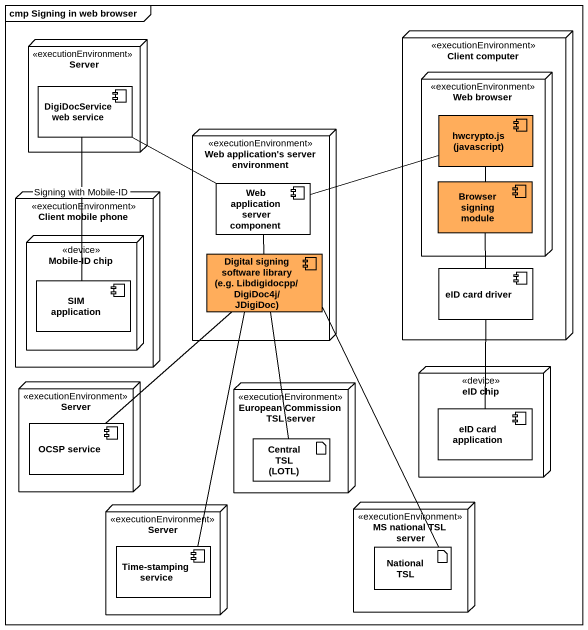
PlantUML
@startuml
mainframe cmp Signing in web browser
node Server <<executionEnvironment>> #FFFFFF {
  component "DigiDocService web service" as DigiDocService_web_service #FFFFFF
}
node "Client computer" as Client_computer <<executionEnvironment>> #FFFFFF {
  node "Web browser" as Web_browser <<executionEnvironment>> #FFFFFF {
    component "hwcrypto.js (javascript)" as hwcrypto_js_javascript #FFAD5B
    component "Browser signing module" as Browser_signing_module #FFAD5B
  }
  component "eID card driver" as eID_card_driver #FFFFFF
}
node "Web application's server environment" as Web_application_s_server <<executionEnvironment>> #FFFFFF {
  component "Web application server component" as Web_application_server #FFFFFF
  component "Digital signing software library (e.g. Libdigidocpp/ DigiDoc4j/ JDigiDoc)" as Digital_signing_software #FFAD5B
}
node "Client mobile phone" as Client_mobile_phone <<executionEnvironment>> #FFFFFF {
  node "Mobile-ID chip" as Mobile_ID_chip <<device>> {
    component "SIM application" as SIM_application #FFFFFF
  }
}
node "Server" as Server_2 <<executionEnvironment>> #FFFFFF {
  component "OCSP service" as OCSP_service #FFFFFF
}
node "European Commission TSL server" as European_Commission_TSL <<executionEnvironment>> #FFFFFF {
  artifact "Central TSL (LOTL)" as Central_TSL_LOTL #FFFFFF
}
node "eID chip" as eID_chip <<device>> {
  component "eID card application" as eID_card_application #FFFFFF
}
node "Server" as Server_3 <<executionEnvironment>> #FFFFFF {
  component "Time-stamping service" as Time_stamping_service #FFFFFF
}
node "MS national TSL server" as MS_national_TSL_server <<executionEnvironment>> #FFFFFF {
  artifact "National TSL" as National_TSL #FFFFFF
}
DigiDocService_web_service -right- Web_application_server
DigiDocService_web_service -- SIM_application : Signing with Mobile-ID
hwcrypto_js_javascript -- Browser_signing_module
Web_application_server -right- hwcrypto_js_javascript
Web_application_server -- Digital_signing_software
Browser_signing_module -- eID_card_driver
Digital_signing_software -- OCSP_service
Digital_signing_software -- Central_TSL_LOTL
Digital_signing_software -- Time_stamping_service
Digital_signing_software -- National_TSL
eID_card_driver -- eID_card_application
@enduml
